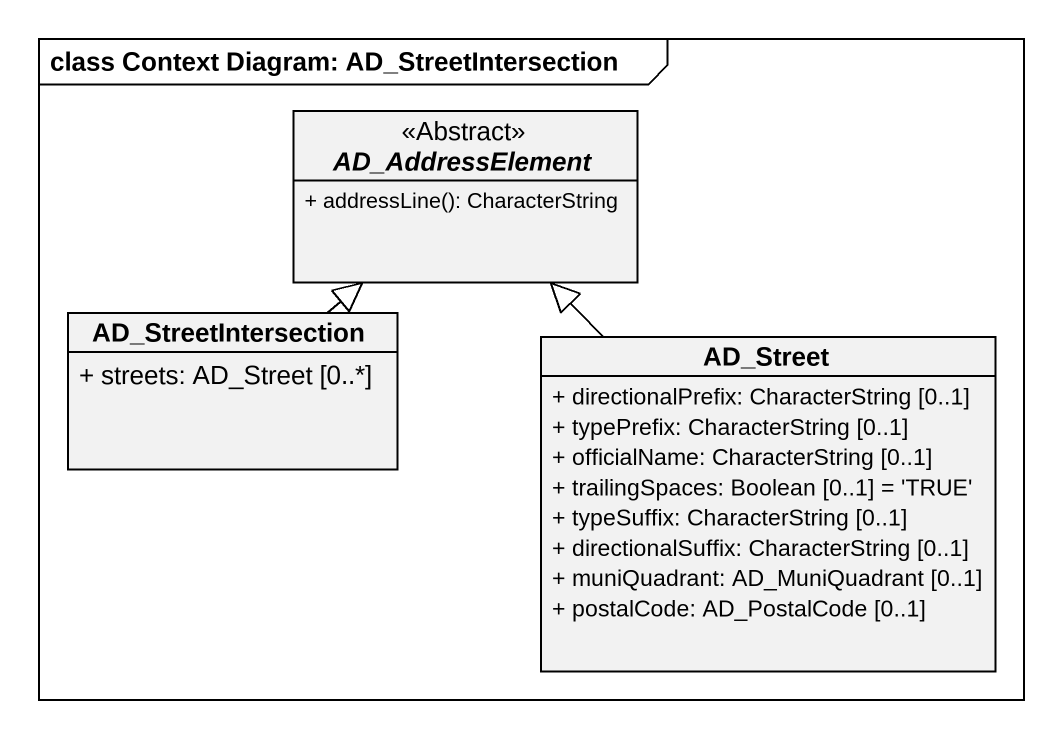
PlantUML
@startuml
mainframe class Context Diagram: AD_StreetIntersection
hide circle
hide empty members
skinparam classAttributeIconSize 0
abstract class AD_AddressElement <<Abstract>> {
  + addressLine(): CharacterString
}
class AD_StreetIntersection {
  + streets: AD_Street [0..*]
}
class AD_Street {
  + directionalPrefix: CharacterString [0..1]
  + typePrefix: CharacterString [0..1]
  + officialName: CharacterString [0..1]
  + trailingSpaces: Boolean [0..1] = 'TRUE'
  + typeSuffix: CharacterString [0..1]
  + directionalSuffix: CharacterString [0..1]
  + muniQuadrant: AD_MuniQuadrant [0..1]
  + postalCode: AD_PostalCode [0..1]
}
AD_StreetIntersection -up-|> AD_AddressElement
AD_Street -up-|> AD_AddressElement
@enduml
